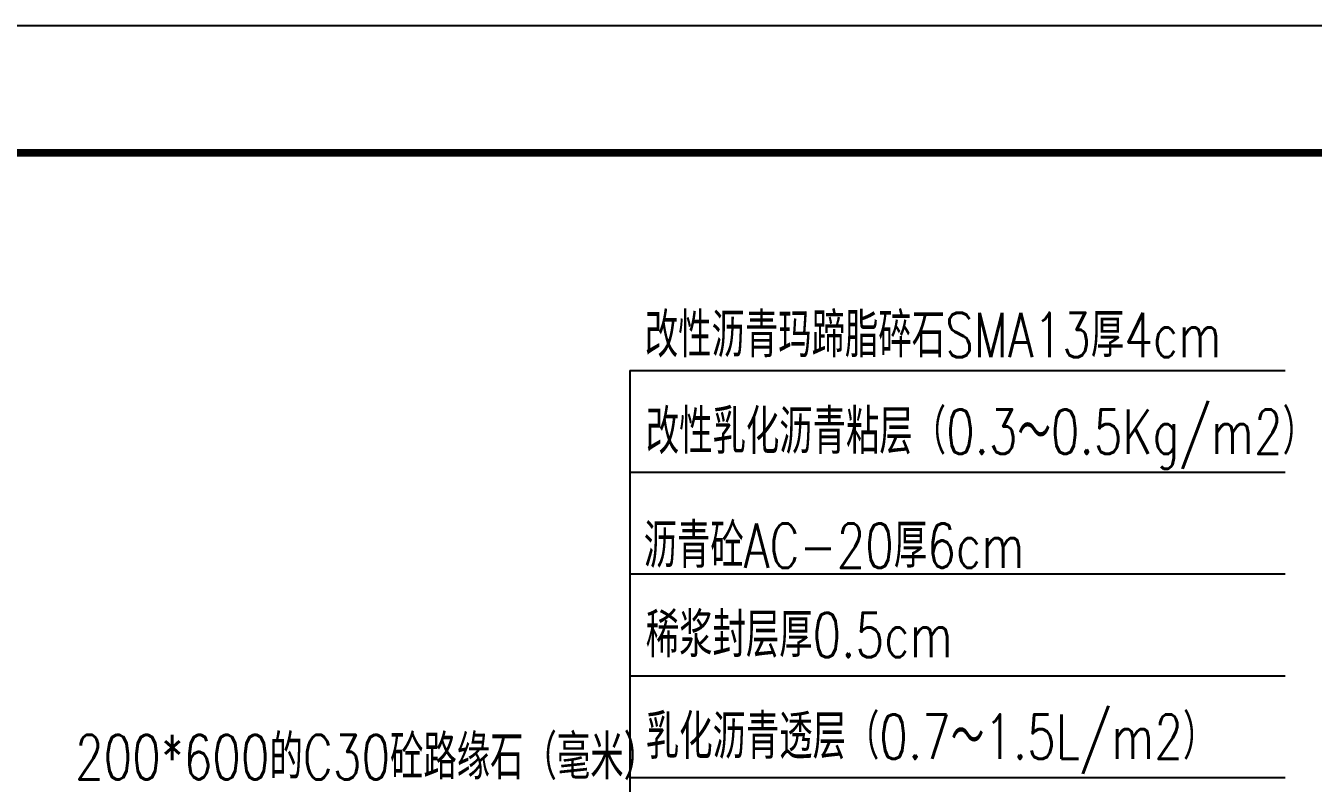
# Model space of a CAD drawing. Extents: x 755 to 3219, y -184 to 287.
# Drawn here: x 2882.8 to 2984.1, y 53.4 to 113 of the extents above; entities that cross this region are included whole.
import ezdxf

# ---------------------------------------------------------------- set-up
doc = ezdxf.new("R2010")
doc.units = 0
doc.layers.add('U-ANNO-TTLB', color=7, linetype='Continuous')
doc.layers.add('标注', color=7, linetype='Continuous')
doc.styles.add('gpshz', font='txt.shx', dxfattribs={"width": 0.75, "bigfont": 'hztxt.shx'})

msp = doc.modelspace()

# ---------------------------------------------------------------- linework, layer by layer
at = {"layer": 'U-ANNO-TTLB', "color": 3}
msp.add_lwpolyline([(2798.81, -183.95), (3218.81, -183.95), (3218.81, 113.05), (2798.81, 113.05)], close=True, dxfattribs=at)
at = {"layer": 'U-ANNO-TTLB', "color": 175, "lineweight": 60, "const_width": 0.6}
msp.add_lwpolyline([(2823.81, -173.95), (3208.81, -173.95), (3208.81, 103.05), (2823.81, 103.05)], close=True, dxfattribs=at)
at = {"layer": '标注'}
for p, q in [((2930.29, 85.91, 2085.19), (2930.29, -17.77, 2085.19)), ((2930.29, 85.91, 2085.19), (2981.87, 85.91, 2085.19)), ((2930.29, 77.91, 2085.19), (2981.87, 77.91, 2085.19)), ((2930.29, 69.91, 2085.19), (2981.87, 69.91, 2085.19)), ((2930.29, 61.91, 2085.19), (2981.87, 61.91, 2085.19)), ((2930.29, 53.91, 2085.19), (2981.87, 53.91, 2085.19))]:
    msp.add_line(p, q, dxfattribs=at)

# ---------------------------------------------------------------- texts
at = {"layer": '标注', "style": 'gpshz', "width": 0.75}
for s, p in [('改性沥青玛蹄脂碎石SMA13厚4cm', (2931.48, 86.96, 2085.19)), ('改性乳化沥青粘层（0.3～0.5Kg/m2）', (2931.56, 79.36, 2085.19)), ('沥青砼AC-20厚6cm', (2931.39, 70.39, 2085.19)), ('稀浆封层厚0.5cm', (2931.56, 63.36, 2085.19)), ('乳化沥青透层（0.7～1.5L/m2）', (2931.56, 55.36, 2085.19)), ('200*600的C30砼路缘石（毫米）', (2886.65, 53.75, 2085.19))]:
    msp.add_text(s, height=3.5, dxfattribs=at).set_placement(p)

doc.saveas('drawing.dxf')
